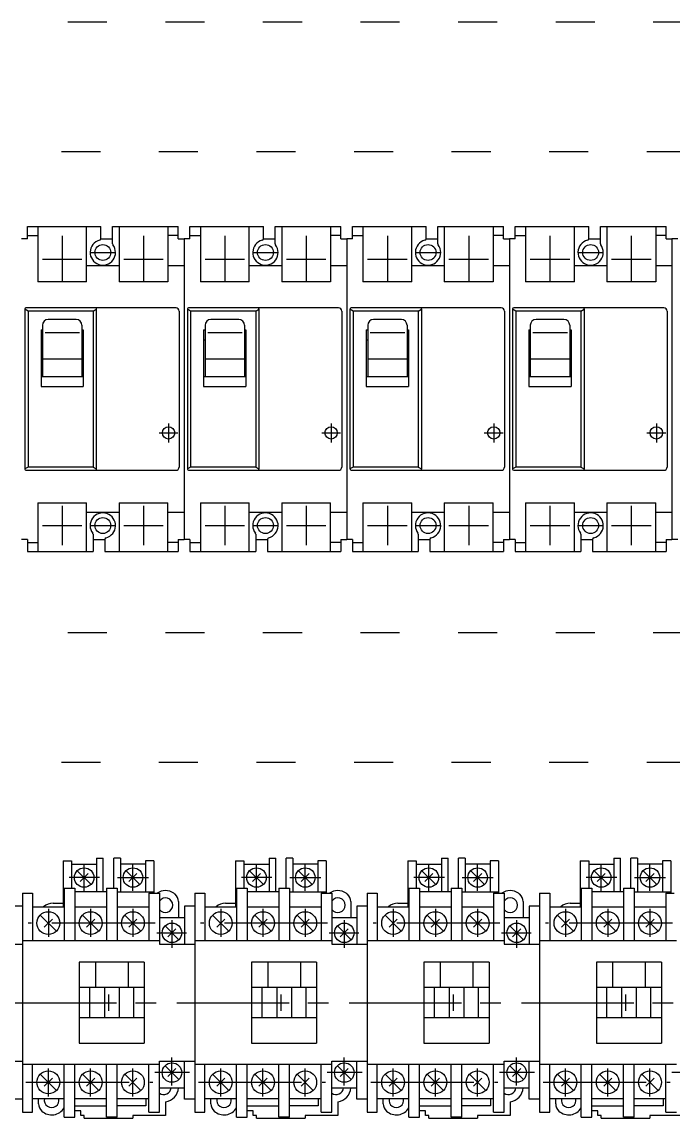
# Model space of a CAD drawing. Header units: millimetres. Extents: x 14879 to 38758, y -20740 to 1136.
# Drawn here: x 35118 to 35318.2, y -6848.1 to -6510.8 of the extents above; entities that cross this region are included whole.
import ezdxf

# ---------------------------------------------------------------- set-up
doc = ezdxf.new("R2010")
doc.units = ezdxf.units.MM
doc.linetypes.add('ACAD_ISO03W100', pattern=[30, 12, -18])
doc.linetypes.add('CENTER', pattern=[50.8, 31.75, -6.35, 6.35, -6.35])
for name, color, linetype in [('0A', 7, 'Continuous'), ('0B', 6, 'Continuous'), ('0C', 3, 'Continuous'), ('0D', 2, 'Continuous'), ('10', 6, 'CENTER'), ('F01_OUT', 6, 'Continuous'), ('F03_CNT', 1, 'CENTER')]:
    doc.layers.add(name, color=color, linetype=linetype)

msp = doc.modelspace()

# ---------------------------------------------------------------- linework, layer by layer
at = {"color": 1, "linetype": 'ACAD_ISO03W100'}
for points in [[(35012.11, -6550.84), (35012.11, -6510.84), (35622.12, -6510.84), (35622.12, -6550.84)], [(35012.11, -6738.65), (35012.11, -6698.65), (35622.12, -6698.65), (35622.12, -6738.65)]]:
    msp.add_lwpolyline(points, close=True, dxfattribs=at)
at = {"layer": '0A', "color": 7, "linetype": 'Continuous'}
for p, q in [((35144.61, -6810.08), (35144.61, -6815.08)), ((35197.61, -6810.08), (35197.61, -6815.08)), ((35250.61, -6810.08), (35250.61, -6815.08)), ((35303.61, -6810.08), (35303.61, -6815.08)), ((35142.11, -6812.58), (35147.11, -6812.58)), ((35195.11, -6812.58), (35200.11, -6812.58)), ((35248.11, -6812.58), (35253.11, -6812.58)), ((35301.11, -6812.58), (35306.11, -6812.58))]:
    msp.add_line(p, q, dxfattribs=at)
at = {"layer": '0B', "color": 6, "linetype": 'Continuous'}
for p, q in [((35140.96, -6768.08), (35140.96, -6769.98)), ((35140.96, -6768.08), (35143.01, -6768.08)), ((35143.01, -6778.48), (35143.01, -6768.08)), ((35146.21, -6777.38), (35146.21, -6768.08)), ((35148.26, -6768.08), (35146.21, -6768.08)), ((35148.26, -6768.08), (35148.26, -6769.98)), ((35193.96, -6768.08), (35193.96, -6769.98)), ((35193.96, -6768.08), (35196.01, -6768.08)), ((35196.01, -6778.48), (35196.01, -6768.08)), ((35199.21, -6777.38), (35199.21, -6768.08)), ((35201.26, -6768.08), (35199.21, -6768.08)), ((35201.26, -6768.08), (35201.26, -6769.98)), ((35246.96, -6768.08), (35246.96, -6769.98)), ((35246.96, -6768.08), (35249.01, -6768.08)), ((35249.01, -6778.48), (35249.01, -6768.08)), ((35252.21, -6777.38), (35252.21, -6768.08)), ((35254.26, -6768.08), (35252.21, -6768.08)), ((35254.26, -6768.08), (35254.26, -6769.98)), ((35299.96, -6768.08), (35299.96, -6769.98)), ((35299.96, -6768.08), (35302.01, -6768.08)), ((35302.01, -6778.48), (35302.01, -6768.08)), ((35305.21, -6777.38), (35305.21, -6768.08)), ((35307.26, -6768.08), (35305.21, -6768.08)), ((35307.26, -6768.08), (35307.26, -6769.98)), ((35130.66, -6768.98), (35130.66, -6781.98)), ((35130.66, -6768.98), (35133.26, -6768.98)), ((35133.26, -6768.98), (35133.26, -6769.98)), ((35133.26, -6769.98), (35140.96, -6769.98)), ((35155.96, -6769.98), (35148.26, -6769.98)), ((35158.56, -6768.98), (35155.96, -6768.98)), ((35155.96, -6768.98), (35155.96, -6769.98)), ((35158.56, -6768.98), (35158.56, -6778.88)), ((35183.66, -6768.98), (35183.66, -6781.98)), ((35183.66, -6768.98), (35186.26, -6768.98)), ((35186.26, -6768.98), (35186.26, -6769.98)), ((35186.26, -6769.98), (35193.96, -6769.98)), ((35208.96, -6769.98), (35201.26, -6769.98)), ((35211.56, -6768.98), (35208.96, -6768.98)), ((35208.96, -6768.98), (35208.96, -6769.98)), ((35211.56, -6768.98), (35211.56, -6778.88)), ((35236.66, -6768.98), (35236.66, -6781.98)), ((35236.66, -6768.98), (35239.26, -6768.98)), ((35239.26, -6768.98), (35239.26, -6769.98)), ((35239.26, -6769.98), (35246.96, -6769.98)), ((35261.96, -6769.98), (35254.26, -6769.98)), ((35264.56, -6768.98), (35261.96, -6768.98)), ((35261.96, -6768.98), (35261.96, -6769.98)), ((35264.56, -6768.98), (35264.56, -6778.88)), ((35289.66, -6768.98), (35289.66, -6781.98)), ((35289.66, -6768.98), (35292.26, -6768.98)), ((35292.26, -6768.98), (35292.26, -6769.98)), ((35292.26, -6769.98), (35299.96, -6769.98)), ((35314.96, -6769.98), (35307.26, -6769.98)), ((35317.56, -6768.98), (35314.96, -6768.98)), ((35314.96, -6768.98), (35314.96, -6769.98)), ((35317.56, -6768.98), (35317.56, -6778.88)), ((35143.96, -6778.48), (35143.01, -6778.48)), ((35143.96, -6777.38), (35146.21, -6777.38)), ((35143.96, -6777.38), (35143.96, -6778.48)), ((35196.96, -6778.48), (35196.01, -6778.48)), ((35196.96, -6777.38), (35199.21, -6777.38)), ((35196.96, -6777.38), (35196.96, -6778.48)), ((35249.96, -6778.48), (35249.01, -6778.48)), ((35249.96, -6777.38), (35252.21, -6777.38)), ((35249.96, -6777.38), (35249.96, -6778.48)), ((35302.96, -6778.48), (35302.01, -6778.48)), ((35302.96, -6777.38), (35305.21, -6777.38)), ((35302.96, -6777.38), (35302.96, -6778.48)), ((35118.11, -6778.88), (35121.26, -6778.88)), ((35118.11, -6778.88), (35118.11, -6846.28)), ((35121.26, -6778.88), (35121.26, -6783.08)), ((35158.56, -6778.88), (35159.55, -6778.88)), ((35166.11, -6781.46), (35166.11, -6786.38)), ((35171.11, -6778.88), (35174.26, -6778.88)), ((35171.11, -6778.88), (35171.11, -6846.28)), ((35174.26, -6778.88), (35174.26, -6783.08)), ((35211.56, -6778.88), (35212.55, -6778.88)), ((35219.11, -6781.46), (35219.11, -6786.38)), ((35224.11, -6778.88), (35227.26, -6778.88)), ((35224.11, -6778.88), (35224.11, -6846.28)), ((35227.26, -6778.88), (35227.26, -6783.08)), ((35264.56, -6778.88), (35265.55, -6778.88)), ((35272.11, -6781.46), (35272.11, -6786.38)), ((35277.11, -6778.88), (35280.26, -6778.88)), ((35277.11, -6778.88), (35277.11, -6846.28)), ((35280.26, -6778.88), (35280.26, -6783.08)), ((35317.56, -6778.88), (35318.55, -6778.88)), ((35118.11, -6782.88), (35114.96, -6782.88)), ((35118.11, -6782.88), (35118.11, -6842.28)), ((35121.26, -6783.08), (35124.66, -6783.08)), ((35127.61, -6781.98), (35130.66, -6781.98)), ((35171.11, -6782.88), (35167.96, -6782.88)), ((35167.96, -6782.88), (35167.96, -6786.38)), ((35171.11, -6782.88), (35171.11, -6842.28)), ((35174.26, -6783.08), (35177.66, -6783.08)), ((35180.61, -6781.98), (35183.66, -6781.98)), ((35224.11, -6782.88), (35220.96, -6782.88)), ((35220.96, -6782.88), (35220.96, -6786.38)), ((35224.11, -6782.88), (35224.11, -6842.28)), ((35227.26, -6783.08), (35230.66, -6783.08)), ((35233.61, -6781.98), (35236.66, -6781.98)), ((35277.11, -6782.88), (35273.96, -6782.88)), ((35273.96, -6782.88), (35273.96, -6786.38)), ((35277.11, -6782.88), (35277.11, -6842.28)), ((35280.26, -6783.08), (35283.66, -6783.08)), ((35286.61, -6781.98), (35289.66, -6781.98)), ((35166.11, -6786.38), (35167.96, -6786.38)), ((35219.11, -6786.38), (35220.96, -6786.38)), ((35272.11, -6786.38), (35273.96, -6786.38)), ((35166.1, -6838.78), (35167.96, -6838.78)), ((35167.96, -6842.28), (35167.96, -6838.78)), ((35219.1, -6838.78), (35220.96, -6838.78)), ((35220.96, -6842.28), (35220.96, -6838.78)), ((35272.1, -6838.78), (35273.96, -6838.78)), ((35273.96, -6842.28), (35273.96, -6838.78)), ((35118.11, -6842.28), (35114.96, -6842.28)), ((35121.26, -6842.08), (35123.11, -6842.08)), ((35121.26, -6846.28), (35121.26, -6842.08)), ((35123.11, -6843.69), (35123.11, -6842.08)), ((35171.11, -6842.28), (35167.96, -6842.28)), ((35174.26, -6842.08), (35176.11, -6842.08)), ((35174.26, -6846.28), (35174.26, -6842.08)), ((35176.11, -6843.69), (35176.11, -6842.08)), ((35224.11, -6842.28), (35220.96, -6842.28)), ((35227.26, -6842.08), (35229.11, -6842.08)), ((35227.26, -6846.28), (35227.26, -6842.08)), ((35229.11, -6843.69), (35229.11, -6842.08)), ((35277.11, -6842.28), (35273.96, -6842.28)), ((35280.26, -6842.08), (35282.11, -6842.08)), ((35280.26, -6846.28), (35280.26, -6842.08)), ((35282.11, -6843.69), (35282.11, -6842.08)), ((35130.96, -6847.78), (35130.96, -6844.91)), ((35134.26, -6847.78), (35134.26, -6845.88)), ((35136.11, -6845.88), (35134.26, -6845.88)), ((35136.11, -6847.28), (35136.11, -6845.88)), ((35162.11, -6843.05), (35162.11, -6847.28)), ((35183.96, -6847.78), (35183.96, -6844.91)), ((35187.26, -6847.78), (35187.26, -6845.88)), ((35189.11, -6845.88), (35187.26, -6845.88)), ((35189.11, -6847.28), (35189.11, -6845.88)), ((35215.11, -6843.05), (35215.11, -6847.28)), ((35236.96, -6847.78), (35236.96, -6844.91)), ((35240.26, -6847.78), (35240.26, -6845.88)), ((35242.11, -6845.88), (35240.26, -6845.88)), ((35242.11, -6847.28), (35242.11, -6845.88)), ((35268.11, -6843.05), (35268.11, -6847.28)), ((35289.96, -6847.78), (35289.96, -6844.91)), ((35293.26, -6847.78), (35293.26, -6845.88)), ((35295.11, -6845.88), (35293.26, -6845.88)), ((35295.11, -6847.28), (35295.11, -6845.88)), ((35118.11, -6846.28), (35121.26, -6846.28)), ((35130.96, -6847.78), (35134.26, -6847.78)), ((35137.11, -6847.28), (35136.11, -6847.28)), ((35137.11, -6848.08), (35137.11, -6847.28)), ((35137.11, -6848.08), (35152.11, -6848.08)), ((35152.11, -6847.28), (35152.11, -6848.08)), ((35162.11, -6847.28), (35152.11, -6847.28)), ((35171.11, -6846.28), (35174.26, -6846.28)), ((35183.96, -6847.78), (35187.26, -6847.78)), ((35190.11, -6847.28), (35189.11, -6847.28)), ((35190.11, -6848.08), (35190.11, -6847.28)), ((35190.11, -6848.08), (35205.11, -6848.08)), ((35205.11, -6847.28), (35205.11, -6848.08)), ((35215.11, -6847.28), (35205.11, -6847.28)), ((35224.11, -6846.28), (35227.26, -6846.28)), ((35236.96, -6847.78), (35240.26, -6847.78)), ((35243.11, -6847.28), (35242.11, -6847.28)), ((35243.11, -6848.08), (35243.11, -6847.28)), ((35243.11, -6848.08), (35258.11, -6848.08)), ((35258.11, -6847.28), (35258.11, -6848.08)), ((35268.11, -6847.28), (35258.11, -6847.28)), ((35277.11, -6846.28), (35280.26, -6846.28)), ((35289.96, -6847.78), (35293.26, -6847.78)), ((35296.11, -6847.28), (35295.11, -6847.28)), ((35296.11, -6848.08), (35296.11, -6847.28)), ((35296.11, -6848.08), (35311.11, -6848.08)), ((35311.11, -6847.28), (35311.11, -6848.08)), ((35321.11, -6847.28), (35311.11, -6847.28))]:
    msp.add_line(p, q, dxfattribs=at)
for centre, radius, start, end in [((35162.11, -6782.58), 4.5, 55.3083, 124.692), ((35215.11, -6782.58), 4.5, 55.3083, 124.692), ((35268.11, -6782.58), 4.5, 55.3083, 124.692), ((35162.11, -6782.58), 4.5, 48.1896, 55.3083), ((35163.11, -6781.46), 3, 0, 48.1897), ((35215.11, -6782.58), 4.5, 48.1896, 55.3083), ((35216.11, -6781.46), 3, 0, 48.1897), ((35268.11, -6782.58), 4.5, 48.1896, 55.3083), ((35269.11, -6781.46), 3, 0, 48.1897), ((35127.61, -6786.48), 4.5, 90.0002, 130.927), ((35180.61, -6786.48), 4.5, 90.0002, 130.927), ((35233.61, -6786.48), 4.5, 90.0002, 130.927), ((35286.61, -6786.48), 4.5, 90.0002, 130.927), ((35161.61, -6838.58), 4.5, 276.379, 357.453), ((35214.61, -6838.58), 4.5, 276.379, 357.453), ((35267.61, -6838.58), 4.5, 276.379, 357.453), ((35126.11, -6843.69), 3, 180, 228.19), ((35127.11, -6842.58), 4.5, 228.19, 328.822), ((35179.11, -6843.69), 3, 180, 228.19), ((35180.11, -6842.58), 4.5, 228.19, 328.822), ((35232.11, -6843.69), 3, 180, 228.19), ((35233.11, -6842.58), 4.5, 228.19, 328.822), ((35285.11, -6843.69), 3, 180, 228.19), ((35286.11, -6842.58), 4.5, 228.19, 328.822)]:
    msp.add_arc(centre, radius, start, end, dxfattribs=at)
at = {"layer": '0C', "color": 3, "linetype": 'Continuous'}
for p, q in [((35133.26, -6769.98), (35133.26, -6777.38)), ((35140.96, -6769.98), (35140.96, -6778.48)), ((35148.26, -6769.98), (35148.26, -6778.48)), ((35155.96, -6769.98), (35155.96, -6778.48)), ((35186.26, -6769.98), (35186.26, -6777.38)), ((35193.96, -6769.98), (35193.96, -6778.48)), ((35201.26, -6769.98), (35201.26, -6778.48)), ((35208.96, -6769.98), (35208.96, -6778.48)), ((35239.26, -6769.98), (35239.26, -6777.38)), ((35246.96, -6769.98), (35246.96, -6778.48)), ((35254.26, -6769.98), (35254.26, -6778.48)), ((35261.96, -6769.98), (35261.96, -6778.48)), ((35292.26, -6769.98), (35292.26, -6777.38)), ((35299.96, -6769.98), (35299.96, -6778.48)), ((35307.26, -6769.98), (35307.26, -6778.48)), ((35314.96, -6769.98), (35314.96, -6778.48)), ((35130.96, -6777.38), (35134.26, -6777.38)), ((35130.96, -6777.38), (35130.96, -6793.58)), ((35134.26, -6777.38), (35134.26, -6793.58)), ((35143.01, -6778.48), (35134.26, -6778.48)), ((35143.96, -6778.48), (35143.96, -6793.58)), ((35146.21, -6777.38), (35147.26, -6777.38)), ((35147.26, -6777.38), (35147.26, -6793.58)), ((35147.26, -6778.48), (35158.56, -6778.48)), ((35183.96, -6777.38), (35187.26, -6777.38)), ((35183.96, -6777.38), (35183.96, -6793.58)), ((35187.26, -6777.38), (35187.26, -6793.58)), ((35196.01, -6778.48), (35187.26, -6778.48)), ((35196.96, -6778.48), (35196.96, -6793.58)), ((35199.21, -6777.38), (35200.26, -6777.38)), ((35200.26, -6777.38), (35200.26, -6793.58)), ((35200.26, -6778.48), (35211.56, -6778.48)), ((35236.96, -6777.38), (35240.26, -6777.38)), ((35236.96, -6777.38), (35236.96, -6793.58)), ((35240.26, -6777.38), (35240.26, -6793.58)), ((35249.01, -6778.48), (35240.26, -6778.48)), ((35249.96, -6778.48), (35249.96, -6793.58)), ((35252.21, -6777.38), (35253.26, -6777.38)), ((35253.26, -6777.38), (35253.26, -6793.58)), ((35253.26, -6778.48), (35264.56, -6778.48)), ((35289.96, -6777.38), (35293.26, -6777.38)), ((35289.96, -6777.38), (35289.96, -6793.58)), ((35293.26, -6777.38), (35293.26, -6793.58)), ((35302.01, -6778.48), (35293.26, -6778.48)), ((35302.96, -6778.48), (35302.96, -6793.58)), ((35305.21, -6777.38), (35306.26, -6777.38)), ((35306.26, -6777.38), (35306.26, -6793.58)), ((35306.26, -6778.48), (35317.56, -6778.48)), ((35156.96, -6778.88), (35158.56, -6778.88)), ((35156.96, -6778.88), (35156.96, -6793.58)), ((35159.55, -6778.88), (35160.26, -6778.88)), ((35160.26, -6778.88), (35160.26, -6794.58)), ((35209.96, -6778.88), (35211.56, -6778.88)), ((35209.96, -6778.88), (35209.96, -6793.58)), ((35212.55, -6778.88), (35213.26, -6778.88)), ((35213.26, -6778.88), (35213.26, -6794.58)), ((35262.96, -6778.88), (35264.56, -6778.88)), ((35262.96, -6778.88), (35262.96, -6793.58)), ((35265.55, -6778.88), (35266.26, -6778.88)), ((35266.26, -6778.88), (35266.26, -6794.58)), ((35315.96, -6778.88), (35317.56, -6778.88)), ((35315.96, -6778.88), (35315.96, -6793.58)), ((35121.26, -6783.08), (35121.26, -6793.58)), ((35124.66, -6783.08), (35130.56, -6783.08)), ((35130.56, -6783.08), (35130.96, -6783.08)), ((35130.66, -6781.98), (35130.66, -6783.08)), ((35134.26, -6783.08), (35143.96, -6783.08)), ((35147.26, -6783.08), (35156.96, -6783.08)), ((35174.26, -6783.08), (35174.26, -6793.58)), ((35177.66, -6783.08), (35183.56, -6783.08)), ((35183.56, -6783.08), (35183.96, -6783.08)), ((35183.66, -6781.98), (35183.66, -6783.08)), ((35187.26, -6783.08), (35196.96, -6783.08)), ((35200.26, -6783.08), (35209.96, -6783.08)), ((35227.26, -6783.08), (35227.26, -6793.58)), ((35230.66, -6783.08), (35236.56, -6783.08)), ((35236.56, -6783.08), (35236.96, -6783.08)), ((35236.66, -6781.98), (35236.66, -6783.08)), ((35240.26, -6783.08), (35249.96, -6783.08)), ((35253.26, -6783.08), (35262.96, -6783.08)), ((35280.26, -6783.08), (35280.26, -6793.58)), ((35283.66, -6783.08), (35289.56, -6783.08)), ((35289.56, -6783.08), (35289.96, -6783.08)), ((35289.66, -6781.98), (35289.66, -6783.08)), ((35293.26, -6783.08), (35302.96, -6783.08)), ((35306.26, -6783.08), (35315.96, -6783.08)), ((35160.26, -6786.38), (35166.11, -6786.38)), ((35167.96, -6786.38), (35167.96, -6794.58)), ((35213.26, -6786.38), (35219.11, -6786.38)), ((35220.96, -6786.38), (35220.96, -6794.58)), ((35266.26, -6786.38), (35272.11, -6786.38)), ((35273.96, -6786.38), (35273.96, -6794.58)), ((35107.26, -6794.58), (35118.11, -6794.58)), ((35160.26, -6793.58), (35118.11, -6793.58)), ((35160.26, -6794.58), (35171.11, -6794.58)), ((35213.26, -6793.58), (35171.11, -6793.58)), ((35213.26, -6794.58), (35224.11, -6794.58)), ((35266.26, -6793.58), (35224.11, -6793.58)), ((35266.26, -6794.58), (35277.11, -6794.58)), ((35319.26, -6793.58), (35277.11, -6793.58)), ((35135.61, -6800.08), (35135.61, -6825.08)), ((35155.61, -6800.08), (35135.61, -6800.08)), ((35140.61, -6800.08), (35140.61, -6807.88)), ((35150.61, -6800.08), (35150.61, -6807.88)), ((35155.61, -6800.08), (35155.61, -6825.08)), ((35188.61, -6800.08), (35188.61, -6825.08)), ((35208.61, -6800.08), (35188.61, -6800.08)), ((35193.61, -6800.08), (35193.61, -6807.88)), ((35203.61, -6800.08), (35203.61, -6807.88)), ((35208.61, -6800.08), (35208.61, -6825.08)), ((35241.61, -6800.08), (35241.61, -6825.08)), ((35261.61, -6800.08), (35241.61, -6800.08)), ((35246.61, -6800.08), (35246.61, -6807.88)), ((35256.61, -6800.08), (35256.61, -6807.88)), ((35261.61, -6800.08), (35261.61, -6825.08)), ((35294.61, -6800.08), (35294.61, -6825.08)), ((35314.61, -6800.08), (35294.61, -6800.08)), ((35299.61, -6800.08), (35299.61, -6807.88)), ((35309.61, -6800.08), (35309.61, -6807.88)), ((35314.61, -6800.08), (35314.61, -6825.08)), ((35155.61, -6807.88), (35135.61, -6807.88)), ((35138.86, -6817.28), (35138.86, -6807.88)), ((35143.36, -6807.88), (35143.36, -6817.28)), ((35147.86, -6807.88), (35147.86, -6817.28)), ((35152.36, -6817.28), (35152.36, -6807.88)), ((35208.61, -6807.88), (35188.61, -6807.88)), ((35191.86, -6817.28), (35191.86, -6807.88)), ((35196.36, -6807.88), (35196.36, -6817.28)), ((35200.86, -6807.88), (35200.86, -6817.28)), ((35205.36, -6817.28), (35205.36, -6807.88)), ((35261.61, -6807.88), (35241.61, -6807.88)), ((35244.86, -6817.28), (35244.86, -6807.88)), ((35249.36, -6807.88), (35249.36, -6817.28)), ((35253.86, -6807.88), (35253.86, -6817.28)), ((35258.36, -6817.28), (35258.36, -6807.88)), ((35314.61, -6807.88), (35294.61, -6807.88)), ((35297.86, -6817.28), (35297.86, -6807.88)), ((35302.36, -6807.88), (35302.36, -6817.28)), ((35306.86, -6807.88), (35306.86, -6817.28)), ((35311.36, -6817.28), (35311.36, -6807.88)), ((35155.61, -6817.28), (35135.61, -6817.28)), ((35208.61, -6817.28), (35188.61, -6817.28)), ((35261.61, -6817.28), (35241.61, -6817.28)), ((35314.61, -6817.28), (35294.61, -6817.28)), ((35135.61, -6825.08), (35155.61, -6825.08)), ((35188.61, -6825.08), (35208.61, -6825.08)), ((35241.61, -6825.08), (35261.61, -6825.08)), ((35294.61, -6825.08), (35314.61, -6825.08)), ((35107.26, -6830.58), (35118.11, -6830.58)), ((35160.26, -6831.58), (35118.11, -6831.58)), ((35121.26, -6842.08), (35121.26, -6831.58)), ((35130.96, -6840.25), (35130.96, -6831.58)), ((35134.26, -6845.88), (35134.26, -6831.58)), ((35143.96, -6847.78), (35143.96, -6831.58)), ((35147.26, -6847.78), (35147.26, -6831.58)), ((35156.96, -6846.28), (35156.96, -6831.58)), ((35160.26, -6830.58), (35171.11, -6830.58)), ((35160.26, -6846.28), (35160.26, -6830.58)), ((35167.96, -6838.78), (35167.96, -6830.58)), ((35213.26, -6831.58), (35171.11, -6831.58)), ((35174.26, -6842.08), (35174.26, -6831.58)), ((35183.96, -6840.25), (35183.96, -6831.58)), ((35187.26, -6845.88), (35187.26, -6831.58)), ((35196.96, -6847.78), (35196.96, -6831.58)), ((35200.26, -6847.78), (35200.26, -6831.58)), ((35209.96, -6846.28), (35209.96, -6831.58)), ((35213.26, -6830.58), (35224.11, -6830.58)), ((35213.26, -6846.28), (35213.26, -6830.58)), ((35220.96, -6838.78), (35220.96, -6830.58)), ((35266.26, -6831.58), (35224.11, -6831.58)), ((35227.26, -6842.08), (35227.26, -6831.58)), ((35236.96, -6840.25), (35236.96, -6831.58)), ((35240.26, -6845.88), (35240.26, -6831.58)), ((35249.96, -6847.78), (35249.96, -6831.58)), ((35253.26, -6847.78), (35253.26, -6831.58)), ((35262.96, -6846.28), (35262.96, -6831.58)), ((35266.26, -6830.58), (35277.11, -6830.58)), ((35266.26, -6846.28), (35266.26, -6830.58)), ((35273.96, -6838.78), (35273.96, -6830.58)), ((35319.26, -6831.58), (35277.11, -6831.58)), ((35280.26, -6842.08), (35280.26, -6831.58)), ((35289.96, -6840.25), (35289.96, -6831.58)), ((35293.26, -6845.88), (35293.26, -6831.58)), ((35302.96, -6847.78), (35302.96, -6831.58)), ((35306.26, -6847.78), (35306.26, -6831.58)), ((35315.96, -6846.28), (35315.96, -6831.58)), ((35160.26, -6838.78), (35166.1, -6838.78)), ((35213.26, -6838.78), (35219.1, -6838.78)), ((35266.26, -6838.78), (35272.1, -6838.78)), ((35123.11, -6842.08), (35130.96, -6842.08)), ((35130.96, -6844.91), (35130.96, -6840.25)), ((35134.26, -6842.08), (35143.96, -6842.08)), ((35147.26, -6842.08), (35156.96, -6842.08)), ((35156.11, -6842.08), (35156.11, -6844.28)), ((35176.11, -6842.08), (35183.96, -6842.08)), ((35183.96, -6844.91), (35183.96, -6840.25)), ((35187.26, -6842.08), (35196.96, -6842.08)), ((35200.26, -6842.08), (35209.96, -6842.08)), ((35209.11, -6842.08), (35209.11, -6844.28)), ((35229.11, -6842.08), (35236.96, -6842.08)), ((35236.96, -6844.91), (35236.96, -6840.25)), ((35240.26, -6842.08), (35249.96, -6842.08)), ((35253.26, -6842.08), (35262.96, -6842.08)), ((35262.11, -6842.08), (35262.11, -6844.28)), ((35282.11, -6842.08), (35289.96, -6842.08)), ((35289.96, -6844.91), (35289.96, -6840.25)), ((35293.26, -6842.08), (35302.96, -6842.08)), ((35306.26, -6842.08), (35315.96, -6842.08)), ((35315.11, -6842.08), (35315.11, -6844.28)), ((35134.26, -6844.28), (35143.96, -6844.28)), ((35156.11, -6844.28), (35147.26, -6844.28)), ((35187.26, -6844.28), (35196.96, -6844.28)), ((35209.11, -6844.28), (35200.26, -6844.28)), ((35240.26, -6844.28), (35249.96, -6844.28)), ((35262.11, -6844.28), (35253.26, -6844.28)), ((35293.26, -6844.28), (35302.96, -6844.28)), ((35315.11, -6844.28), (35306.26, -6844.28)), ((35147.26, -6847.78), (35143.96, -6847.78)), ((35156.96, -6846.28), (35160.26, -6846.28)), ((35200.26, -6847.78), (35196.96, -6847.78)), ((35209.96, -6846.28), (35213.26, -6846.28)), ((35253.26, -6847.78), (35249.96, -6847.78)), ((35262.96, -6846.28), (35266.26, -6846.28)), ((35306.26, -6847.78), (35302.96, -6847.78)), ((35315.96, -6846.28), (35319.26, -6846.28))]:
    msp.add_line(p, q, dxfattribs=at)
for centre, start, end in [((35162.11, -6782.58), 214.692, 145.308), ((35215.11, -6782.58), 214.692, 145.308), ((35268.11, -6782.58), 214.692, 145.308), ((35161.61, -6838.58), 233.13, 354.9), ((35214.61, -6838.58), 233.13, 354.9), ((35267.61, -6838.58), 233.13, 354.9), ((35127.11, -6842.58), 167.161, 12.84), ((35180.11, -6842.58), 167.161, 12.84), ((35233.11, -6842.58), 167.161, 12.84), ((35286.11, -6842.58), 167.161, 12.84)]:
    msp.add_arc(centre, 2.25, start, end, dxfattribs=at)
at = {"layer": '0D', "color": 2, "linetype": 'Continuous'}
for p, q in [((35139.23, -6776.2), (35134.99, -6771.96)), ((35135.87, -6775.31), (35138.35, -6772.84)), ((35154.23, -6776.2), (35149.99, -6771.96)), ((35150.87, -6775.31), (35153.35, -6772.84)), ((35192.23, -6776.2), (35187.99, -6771.96)), ((35188.87, -6775.31), (35191.35, -6772.84)), ((35207.23, -6776.2), (35202.99, -6771.96)), ((35203.87, -6775.31), (35206.35, -6772.84)), ((35245.23, -6776.2), (35240.99, -6771.96)), ((35241.87, -6775.31), (35244.35, -6772.84)), ((35260.23, -6776.2), (35255.99, -6771.96)), ((35256.87, -6775.31), (35259.35, -6772.84)), ((35298.23, -6776.2), (35293.99, -6771.96)), ((35294.87, -6775.31), (35297.35, -6772.84)), ((35313.23, -6776.2), (35308.99, -6771.96)), ((35309.87, -6775.31), (35312.35, -6772.84)), ((35123.63, -6785.6), (35128.58, -6790.55)), ((35127.34, -6786.84), (35124.87, -6789.31)), ((35136.63, -6785.6), (35141.58, -6790.55)), ((35140.35, -6786.84), (35137.87, -6789.31)), ((35149.63, -6785.6), (35154.58, -6790.55)), ((35153.35, -6786.84), (35150.87, -6789.31)), ((35176.63, -6785.6), (35181.58, -6790.55)), ((35180.34, -6786.84), (35177.87, -6789.31)), ((35189.63, -6785.6), (35194.58, -6790.55)), ((35193.35, -6786.84), (35190.87, -6789.31)), ((35202.63, -6785.6), (35207.58, -6790.55)), ((35206.35, -6786.84), (35203.87, -6789.31)), ((35229.63, -6785.6), (35234.58, -6790.55)), ((35233.34, -6786.84), (35230.87, -6789.31)), ((35242.63, -6785.6), (35247.58, -6790.55)), ((35246.35, -6786.84), (35243.87, -6789.31)), ((35255.63, -6785.6), (35260.58, -6790.55)), ((35259.35, -6786.84), (35256.87, -6789.31)), ((35282.63, -6785.6), (35287.58, -6790.55)), ((35286.34, -6786.84), (35283.87, -6789.31)), ((35295.63, -6785.6), (35300.58, -6790.55)), ((35299.35, -6786.84), (35296.87, -6789.31)), ((35308.63, -6785.6), (35313.58, -6790.55)), ((35312.35, -6786.84), (35309.87, -6789.31)), ((35166.23, -6793.2), (35161.99, -6788.96)), ((35162.87, -6792.31), (35165.35, -6789.84)), ((35219.23, -6793.2), (35214.99, -6788.96)), ((35215.87, -6792.31), (35218.35, -6789.84)), ((35272.23, -6793.2), (35267.99, -6788.96)), ((35268.87, -6792.31), (35271.35, -6789.84)), ((35166.23, -6836.2), (35161.99, -6831.96)), ((35219.23, -6836.2), (35214.99, -6831.96)), ((35272.23, -6836.2), (35267.99, -6831.96)), ((35123.63, -6834.6), (35128.58, -6839.55)), ((35127.34, -6835.84), (35124.87, -6838.31)), ((35136.63, -6834.6), (35141.58, -6839.55)), ((35140.35, -6835.84), (35137.87, -6838.31)), ((35149.63, -6834.6), (35154.58, -6839.55)), ((35153.35, -6835.84), (35150.87, -6838.31)), ((35162.87, -6835.31), (35165.35, -6832.84)), ((35176.63, -6834.6), (35181.58, -6839.55)), ((35180.34, -6835.84), (35177.87, -6838.31)), ((35189.63, -6834.6), (35194.58, -6839.55)), ((35193.35, -6835.84), (35190.87, -6838.31)), ((35202.63, -6834.6), (35207.58, -6839.55)), ((35206.35, -6835.84), (35203.87, -6838.31)), ((35215.87, -6835.31), (35218.35, -6832.84)), ((35229.63, -6834.6), (35234.58, -6839.55)), ((35233.34, -6835.84), (35230.87, -6838.31)), ((35242.63, -6834.6), (35247.58, -6839.55)), ((35246.35, -6835.84), (35243.87, -6838.31)), ((35255.63, -6834.6), (35260.58, -6839.55)), ((35259.35, -6835.84), (35256.87, -6838.31)), ((35268.87, -6835.31), (35271.35, -6832.84)), ((35282.63, -6834.6), (35287.58, -6839.55)), ((35286.34, -6835.84), (35283.87, -6838.31)), ((35295.63, -6834.6), (35300.58, -6839.55)), ((35299.35, -6835.84), (35296.87, -6838.31)), ((35308.63, -6834.6), (35313.58, -6839.55)), ((35312.35, -6835.84), (35309.87, -6838.31))]:
    msp.add_line(p, q, dxfattribs=at)
for centre, radius in [((35137.11, -6774.08), 3), ((35152.11, -6774.08), 3), ((35190.11, -6774.08), 3), ((35205.11, -6774.08), 3), ((35243.11, -6774.08), 3), ((35258.11, -6774.08), 3), ((35296.11, -6774.08), 3), ((35311.11, -6774.08), 3), ((35126.11, -6788.08), 3.5), ((35139.11, -6788.08), 3.5), ((35152.11, -6788.08), 3.5), ((35179.11, -6788.08), 3.5), ((35192.11, -6788.08), 3.5), ((35205.11, -6788.08), 3.5), ((35232.11, -6788.08), 3.5), ((35245.11, -6788.08), 3.5), ((35258.11, -6788.08), 3.5), ((35285.11, -6788.08), 3.5), ((35298.11, -6788.08), 3.5), ((35311.11, -6788.08), 3.5), ((35164.11, -6791.08), 3), ((35217.11, -6791.08), 3), ((35270.11, -6791.08), 3), ((35164.11, -6834.08), 3), ((35217.11, -6834.08), 3), ((35270.11, -6834.08), 3), ((35126.11, -6837.08), 3.5), ((35139.11, -6837.08), 3.5), ((35152.11, -6837.08), 3.5), ((35179.11, -6837.08), 3.5), ((35192.11, -6837.08), 3.5), ((35205.11, -6837.08), 3.5), ((35232.11, -6837.08), 3.5), ((35245.11, -6837.08), 3.5), ((35258.11, -6837.08), 3.5), ((35285.11, -6837.08), 3.5), ((35298.11, -6837.08), 3.5), ((35311.11, -6837.08), 3.5)]:
    msp.add_circle(centre, radius, dxfattribs=at)
at = {"layer": '10', "color": 6, "linetype": 'CENTER'}
for p, q in [((35137.11, -6778.18), (35137.11, -6770.17)), ((35152.11, -6778.18), (35152.11, -6770.17)), ((35190.11, -6778.18), (35190.11, -6770.17)), ((35205.11, -6778.18), (35205.11, -6770.17)), ((35243.11, -6778.18), (35243.11, -6770.17)), ((35258.11, -6778.18), (35258.11, -6770.17)), ((35296.11, -6778.18), (35296.11, -6770.17)), ((35311.11, -6778.18), (35311.11, -6770.17)), ((35141.87, -6774.08), (35132.46, -6774.08)), ((35147.39, -6774.08), (35156.87, -6774.08)), ((35194.87, -6774.08), (35185.46, -6774.08)), ((35200.39, -6774.08), (35209.87, -6774.08)), ((35247.87, -6774.08), (35238.46, -6774.08)), ((35253.39, -6774.08), (35262.87, -6774.08)), ((35300.87, -6774.08), (35291.46, -6774.08)), ((35306.39, -6774.08), (35315.87, -6774.08)), ((35126.11, -6783.71), (35126.11, -6792.36)), ((35139.11, -6783.71), (35139.11, -6792.36)), ((35152.11, -6783.71), (35152.11, -6792.36)), ((35179.11, -6783.71), (35179.11, -6792.36)), ((35192.11, -6783.71), (35192.11, -6792.36)), ((35205.11, -6783.71), (35205.11, -6792.36)), ((35232.11, -6783.71), (35232.11, -6792.36)), ((35245.11, -6783.71), (35245.11, -6792.36)), ((35258.11, -6783.71), (35258.11, -6792.36)), ((35285.11, -6783.71), (35285.11, -6792.36)), ((35298.11, -6783.71), (35298.11, -6792.36)), ((35311.11, -6783.71), (35311.11, -6792.36)), ((35158.98, -6788.08), (35119.94, -6788.08)), ((35164.11, -6787.15), (35164.11, -6795.71)), ((35211.98, -6788.08), (35172.94, -6788.08)), ((35217.11, -6787.15), (35217.11, -6795.71)), ((35264.98, -6788.08), (35225.94, -6788.08)), ((35270.11, -6787.15), (35270.11, -6795.71)), ((35317.98, -6788.08), (35278.94, -6788.08)), ((35159.42, -6791.08), (35168.57, -6791.08)), ((35212.42, -6791.08), (35221.57, -6791.08)), ((35265.42, -6791.08), (35274.57, -6791.08)), ((35061.81, -6812.58), (35121.22, -6812.58)), ((35114.81, -6812.58), (35174.22, -6812.58)), ((35167.81, -6812.58), (35227.22, -6812.58)), ((35220.81, -6812.58), (35280.22, -6812.58)), ((35273.81, -6812.58), (35333.22, -6812.58)), ((35164.11, -6838.1), (35164.11, -6829.44)), ((35217.11, -6838.1), (35217.11, -6829.44)), ((35270.11, -6838.1), (35270.11, -6829.44)), ((35126.11, -6841.45), (35126.11, -6832.8)), ((35139.11, -6841.45), (35139.11, -6832.8)), ((35152.11, -6841.45), (35152.11, -6832.8)), ((35169.56, -6834.08), (35158.81, -6834.08)), ((35179.11, -6841.45), (35179.11, -6832.8)), ((35192.11, -6841.45), (35192.11, -6832.8)), ((35205.11, -6841.45), (35205.11, -6832.8)), ((35222.56, -6834.08), (35211.81, -6834.08)), ((35232.11, -6841.45), (35232.11, -6832.8)), ((35245.11, -6841.45), (35245.11, -6832.8)), ((35258.11, -6841.45), (35258.11, -6832.8)), ((35275.56, -6834.08), (35264.81, -6834.08)), ((35285.11, -6841.45), (35285.11, -6832.8)), ((35298.11, -6841.45), (35298.11, -6832.8)), ((35311.11, -6841.45), (35311.11, -6832.8)), ((35328.56, -6834.08), (35317.81, -6834.08)), ((35119.23, -6837.08), (35158.28, -6837.08)), ((35172.23, -6837.08), (35211.28, -6837.08)), ((35225.23, -6837.08), (35264.28, -6837.08)), ((35278.23, -6837.08), (35317.28, -6837.08))]:
    msp.add_line(p, q, dxfattribs=at)
at = {"layer": 'F01_OUT'}
for p, q in [((35119.66, -6577.53), (35119.66, -6573.78)), ((35119.66, -6573.78), (35142.26, -6573.78)), ((35122.86, -6573.78), (35122.86, -6590.78)), ((35137.86, -6590.78), (35137.86, -6573.78)), ((35142.26, -6577.52), (35142.26, -6573.78)), ((35145.86, -6579.12), (35145.86, -6573.78)), ((35145.86, -6573.78), (35166.06, -6573.78)), ((35147.86, -6573.78), (35147.86, -6590.78)), ((35162.86, -6573.78), (35162.86, -6590.78)), ((35166.06, -6577.53), (35166.06, -6573.78)), ((35169.66, -6577.53), (35169.66, -6573.78)), ((35169.66, -6573.78), (35192.26, -6573.78)), ((35172.86, -6573.78), (35172.86, -6590.78)), ((35187.86, -6590.78), (35187.86, -6573.78)), ((35192.26, -6577.52), (35192.26, -6573.78)), ((35195.86, -6579.12), (35195.86, -6573.78)), ((35195.86, -6573.78), (35216.06, -6573.78)), ((35197.86, -6573.78), (35197.86, -6590.78)), ((35212.86, -6573.78), (35212.86, -6590.78)), ((35216.06, -6577.53), (35216.06, -6573.78)), ((35219.66, -6577.53), (35219.66, -6573.78)), ((35219.66, -6573.78), (35242.26, -6573.78)), ((35222.86, -6573.78), (35222.86, -6590.78)), ((35237.86, -6590.78), (35237.86, -6573.78)), ((35242.26, -6577.52), (35242.26, -6573.78)), ((35245.86, -6579.12), (35245.86, -6573.78)), ((35245.86, -6573.78), (35266.06, -6573.78)), ((35247.86, -6573.78), (35247.86, -6590.78)), ((35262.86, -6573.78), (35262.86, -6590.78)), ((35266.06, -6577.53), (35266.06, -6573.78)), ((35269.66, -6577.53), (35269.66, -6573.78)), ((35269.66, -6573.78), (35292.26, -6573.78)), ((35272.86, -6573.78), (35272.86, -6590.78)), ((35287.86, -6590.78), (35287.86, -6573.78)), ((35292.26, -6577.52), (35292.26, -6573.78)), ((35295.86, -6579.12), (35295.86, -6573.78)), ((35295.86, -6573.78), (35316.06, -6573.78)), ((35297.86, -6573.78), (35297.86, -6590.78)), ((35312.86, -6573.78), (35312.86, -6590.78)), ((35316.06, -6577.53), (35316.06, -6573.78)), ((35119.66, -6577.53), (35117.86, -6577.53)), ((35119.66, -6576.58), (35122.86, -6576.58)), ((35142.26, -6577.53), (35145.86, -6577.53)), ((35166.06, -6576.58), (35162.86, -6576.58)), ((35166.06, -6577.53), (35167.86, -6577.53)), ((35167.86, -6577.53), (35167.86, -6670.03)), ((35169.66, -6577.53), (35167.86, -6577.53)), ((35167.86, -6577.53), (35167.86, -6670.03)), ((35169.66, -6576.58), (35172.86, -6576.58)), ((35192.26, -6577.53), (35195.86, -6577.53)), ((35216.06, -6576.58), (35212.86, -6576.58)), ((35216.06, -6577.53), (35217.86, -6577.53)), ((35217.86, -6577.53), (35217.86, -6670.03)), ((35219.66, -6577.53), (35217.86, -6577.53)), ((35217.86, -6577.53), (35217.86, -6670.03)), ((35219.66, -6576.58), (35222.86, -6576.58)), ((35242.26, -6577.53), (35245.86, -6577.53)), ((35266.06, -6576.58), (35262.86, -6576.58)), ((35266.06, -6577.53), (35267.86, -6577.53)), ((35267.86, -6577.53), (35267.86, -6670.03)), ((35269.66, -6577.53), (35267.86, -6577.53)), ((35267.86, -6577.53), (35267.86, -6670.03)), ((35269.66, -6576.58), (35272.86, -6576.58)), ((35292.26, -6577.53), (35295.86, -6577.53)), ((35316.06, -6576.58), (35312.86, -6576.58)), ((35316.06, -6577.53), (35317.86, -6577.53)), ((35317.86, -6577.53), (35317.86, -6670.03)), ((35319.66, -6577.53), (35317.86, -6577.53)), ((35317.86, -6577.53), (35317.86, -6670.03)), ((35147.86, -6585.88), (35137.86, -6585.88)), ((35167.86, -6585.88), (35162.86, -6585.88)), ((35197.86, -6585.88), (35187.86, -6585.88)), ((35217.86, -6585.88), (35212.86, -6585.88)), ((35247.86, -6585.88), (35237.86, -6585.88)), ((35267.86, -6585.88), (35262.86, -6585.88)), ((35297.86, -6585.88), (35287.86, -6585.88)), ((35317.86, -6585.88), (35312.86, -6585.88)), ((35137.86, -6590.78), (35122.86, -6590.78)), ((35162.86, -6590.78), (35147.86, -6590.78)), ((35187.86, -6590.78), (35172.86, -6590.78)), ((35212.86, -6590.78), (35197.86, -6590.78)), ((35237.86, -6590.78), (35222.86, -6590.78)), ((35262.86, -6590.78), (35247.86, -6590.78)), ((35287.86, -6590.78), (35272.86, -6590.78)), ((35312.86, -6590.78), (35297.86, -6590.78)), ((35118.86, -6599.14), (35118.86, -6648.43)), ((35119.86, -6599.78), (35118.86, -6599.2)), ((35165.36, -6598.78), (35119.22, -6598.78)), ((35139.86, -6599.78), (35119.86, -6599.78)), ((35119.86, -6599.78), (35119.86, -6647.78)), ((35139.86, -6599.78), (35140.86, -6599.2)), ((35139.86, -6599.78), (35139.86, -6647.78)), ((35140.86, -6599.14), (35140.86, -6648.43)), ((35166.36, -6599.78), (35166.36, -6647.78)), ((35168.86, -6599.14), (35168.86, -6648.43)), ((35169.86, -6599.78), (35168.86, -6599.2)), ((35215.36, -6598.78), (35169.22, -6598.78)), ((35189.86, -6599.78), (35169.86, -6599.78)), ((35169.86, -6599.78), (35169.86, -6647.78)), ((35189.86, -6599.78), (35190.86, -6599.2)), ((35189.86, -6599.78), (35189.86, -6647.78)), ((35190.86, -6599.14), (35190.86, -6648.43)), ((35216.36, -6599.78), (35216.36, -6647.78)), ((35218.86, -6599.14), (35218.86, -6648.43)), ((35219.86, -6599.78), (35218.86, -6599.2)), ((35265.36, -6598.78), (35219.22, -6598.78)), ((35239.86, -6599.78), (35219.86, -6599.78)), ((35219.86, -6599.78), (35219.86, -6647.78)), ((35239.86, -6599.78), (35240.86, -6599.2)), ((35239.86, -6599.78), (35239.86, -6647.78)), ((35240.86, -6599.14), (35240.86, -6648.43)), ((35266.36, -6599.78), (35266.36, -6647.78)), ((35268.86, -6599.14), (35268.86, -6648.43)), ((35269.86, -6599.78), (35268.86, -6599.2)), ((35315.36, -6598.78), (35269.22, -6598.78)), ((35289.86, -6599.78), (35269.86, -6599.78)), ((35269.86, -6599.78), (35269.86, -6647.78)), ((35289.86, -6599.78), (35290.86, -6599.2)), ((35289.86, -6599.78), (35289.86, -6647.78)), ((35290.86, -6599.14), (35290.86, -6648.43)), ((35316.36, -6599.78), (35316.36, -6647.78)), ((35134.66, -6602.4), (35126.06, -6602.4)), ((35184.66, -6602.4), (35176.06, -6602.4)), ((35234.66, -6602.4), (35226.06, -6602.4)), ((35284.66, -6602.4), (35276.06, -6602.4)), ((35123.86, -6605.53), (35123.86, -6623.03)), ((35123.86, -6605.53), (35124.31, -6605.53)), ((35124.31, -6604.15), (35124.31, -6619.88)), ((35135.72, -6606.5), (35125.1, -6606.5)), ((35136.41, -6604.15), (35136.41, -6619.88)), ((35136.41, -6605.53), (35136.86, -6605.53)), ((35136.86, -6605.53), (35136.86, -6623.03)), ((35173.86, -6605.53), (35173.86, -6623.03)), ((35173.86, -6605.53), (35174.31, -6605.53)), ((35174.31, -6604.15), (35174.31, -6619.88)), ((35185.72, -6606.5), (35175.1, -6606.5)), ((35186.41, -6604.15), (35186.41, -6619.88)), ((35186.41, -6605.53), (35186.86, -6605.53)), ((35186.86, -6605.53), (35186.86, -6623.03)), ((35223.86, -6605.53), (35223.86, -6623.03)), ((35223.86, -6605.53), (35224.31, -6605.53)), ((35224.31, -6604.15), (35224.31, -6619.88)), ((35235.72, -6606.5), (35225.1, -6606.5)), ((35236.41, -6604.15), (35236.41, -6619.88)), ((35236.41, -6605.53), (35236.86, -6605.53)), ((35236.86, -6605.53), (35236.86, -6623.03)), ((35273.86, -6605.53), (35273.86, -6623.03)), ((35273.86, -6605.53), (35274.31, -6605.53)), ((35274.31, -6604.15), (35274.31, -6619.88)), ((35285.72, -6606.5), (35275.1, -6606.5)), ((35286.41, -6604.15), (35286.41, -6619.88)), ((35286.41, -6605.53), (35286.86, -6605.53)), ((35286.86, -6605.53), (35286.86, -6623.03)), ((35123.86, -6608.68), (35124.31, -6608.68)), ((35136.41, -6608.68), (35136.86, -6608.68)), ((35173.86, -6608.68), (35174.31, -6608.68)), ((35186.41, -6608.68), (35186.86, -6608.68)), ((35223.86, -6608.68), (35224.31, -6608.68)), ((35236.41, -6608.68), (35236.86, -6608.68)), ((35273.86, -6608.68), (35274.31, -6608.68)), ((35286.41, -6608.68), (35286.86, -6608.68)), ((35124.31, -6614.5), (35136.41, -6614.5)), ((35174.31, -6614.5), (35186.41, -6614.5)), ((35224.31, -6614.5), (35236.41, -6614.5)), ((35274.31, -6614.5), (35286.41, -6614.5)), ((35123.86, -6619.88), (35136.86, -6619.88)), ((35173.86, -6619.88), (35186.86, -6619.88)), ((35223.86, -6619.88), (35236.86, -6619.88)), ((35273.86, -6619.88), (35286.86, -6619.88)), ((35123.86, -6623.03), (35136.86, -6623.03)), ((35173.86, -6623.03), (35186.86, -6623.03)), ((35223.86, -6623.03), (35236.86, -6623.03)), ((35273.86, -6623.03), (35286.86, -6623.03)), ((35119.86, -6647.78), (35118.86, -6648.36)), ((35119.22, -6648.78), (35165.36, -6648.78)), ((35139.86, -6647.78), (35119.86, -6647.78)), ((35139.86, -6647.78), (35140.86, -6648.36)), ((35169.86, -6647.78), (35168.86, -6648.36)), ((35169.22, -6648.78), (35215.36, -6648.78)), ((35189.86, -6647.78), (35169.86, -6647.78)), ((35189.86, -6647.78), (35190.86, -6648.36)), ((35219.86, -6647.78), (35218.86, -6648.36)), ((35219.22, -6648.78), (35265.36, -6648.78)), ((35239.86, -6647.78), (35219.86, -6647.78)), ((35239.86, -6647.78), (35240.86, -6648.36)), ((35269.86, -6647.78), (35268.86, -6648.36)), ((35269.22, -6648.78), (35315.36, -6648.78)), ((35289.86, -6647.78), (35269.86, -6647.78)), ((35289.86, -6647.78), (35290.86, -6648.36)), ((35122.86, -6658.78), (35122.86, -6673.78)), ((35122.86, -6658.78), (35137.86, -6658.78)), ((35137.86, -6673.78), (35137.86, -6658.78)), ((35147.86, -6658.78), (35147.86, -6673.78)), ((35147.86, -6658.78), (35162.86, -6658.78)), ((35162.86, -6673.78), (35162.86, -6658.78)), ((35172.86, -6658.78), (35172.86, -6673.78)), ((35172.86, -6658.78), (35187.86, -6658.78)), ((35187.86, -6673.78), (35187.86, -6658.78)), ((35197.86, -6658.78), (35197.86, -6673.78)), ((35197.86, -6658.78), (35212.86, -6658.78)), ((35212.86, -6673.78), (35212.86, -6658.78)), ((35222.86, -6658.78), (35222.86, -6673.78)), ((35222.86, -6658.78), (35237.86, -6658.78)), ((35237.86, -6673.78), (35237.86, -6658.78)), ((35247.86, -6658.78), (35247.86, -6673.78)), ((35247.86, -6658.78), (35262.86, -6658.78)), ((35262.86, -6673.78), (35262.86, -6658.78)), ((35272.86, -6658.78), (35272.86, -6673.78)), ((35272.86, -6658.78), (35287.86, -6658.78)), ((35287.86, -6673.78), (35287.86, -6658.78)), ((35297.86, -6658.78), (35297.86, -6673.78)), ((35297.86, -6658.78), (35312.86, -6658.78)), ((35312.86, -6673.78), (35312.86, -6658.78)), ((35147.86, -6661.78), (35137.86, -6661.78)), ((35167.86, -6661.78), (35162.86, -6661.78)), ((35197.86, -6661.78), (35187.86, -6661.78)), ((35217.86, -6661.78), (35212.86, -6661.78)), ((35247.86, -6661.78), (35237.86, -6661.78)), ((35267.86, -6661.78), (35262.86, -6661.78)), ((35297.86, -6661.78), (35287.86, -6661.78)), ((35317.86, -6661.78), (35312.86, -6661.78)), ((35138.96, -6665.78), (35138.96, -6665.79)), ((35188.96, -6665.78), (35188.96, -6665.79)), ((35238.96, -6665.78), (35238.96, -6665.79)), ((35288.96, -6665.78), (35288.96, -6665.79)), ((35119.66, -6670.03), (35117.86, -6670.03)), ((35119.66, -6670.03), (35119.66, -6673.78)), ((35139.86, -6668.45), (35139.86, -6673.78)), ((35139.86, -6670.03), (35143.46, -6670.03)), ((35143.46, -6670.04), (35143.46, -6673.78)), ((35166.06, -6670.03), (35167.86, -6670.03)), ((35166.06, -6670.03), (35166.06, -6673.78)), ((35169.66, -6670.03), (35167.86, -6670.03)), ((35169.66, -6670.03), (35169.66, -6673.78)), ((35189.86, -6668.45), (35189.86, -6673.78)), ((35189.86, -6670.03), (35193.46, -6670.03)), ((35193.46, -6670.04), (35193.46, -6673.78)), ((35216.06, -6670.03), (35217.86, -6670.03)), ((35216.06, -6670.03), (35216.06, -6673.78)), ((35219.66, -6670.03), (35217.86, -6670.03)), ((35219.66, -6670.03), (35219.66, -6673.78)), ((35239.86, -6668.45), (35239.86, -6673.78)), ((35239.86, -6670.03), (35243.46, -6670.03)), ((35243.46, -6670.04), (35243.46, -6673.78)), ((35266.06, -6670.03), (35267.86, -6670.03)), ((35266.06, -6670.03), (35266.06, -6673.78)), ((35269.66, -6670.03), (35267.86, -6670.03)), ((35269.66, -6670.03), (35269.66, -6673.78)), ((35289.86, -6668.45), (35289.86, -6673.78)), ((35289.86, -6670.03), (35293.46, -6670.03)), ((35293.46, -6670.04), (35293.46, -6673.78)), ((35316.06, -6670.03), (35317.86, -6670.03)), ((35316.06, -6670.03), (35316.06, -6673.78)), ((35319.66, -6670.03), (35317.86, -6670.03)), ((35119.66, -6670.98), (35122.86, -6670.98)), ((35119.66, -6673.78), (35139.86, -6673.78)), ((35143.46, -6673.78), (35166.06, -6673.78)), ((35166.06, -6670.98), (35162.86, -6670.98)), ((35169.66, -6670.98), (35172.86, -6670.98)), ((35169.66, -6673.78), (35189.86, -6673.78)), ((35193.46, -6673.78), (35216.06, -6673.78)), ((35216.06, -6670.98), (35212.86, -6670.98)), ((35219.66, -6670.98), (35222.86, -6670.98)), ((35219.66, -6673.78), (35239.86, -6673.78)), ((35243.46, -6673.78), (35266.06, -6673.78)), ((35266.06, -6670.98), (35262.86, -6670.98)), ((35269.66, -6670.98), (35272.86, -6670.98)), ((35269.66, -6673.78), (35289.86, -6673.78)), ((35293.46, -6673.78), (35316.06, -6673.78)), ((35316.06, -6670.98), (35312.86, -6670.98))]:
    msp.add_line(p, q, dxfattribs=at)
for centre, radius in [((35142.86, -6581.78), 2.45), ((35192.86, -6581.78), 2.45), ((35242.86, -6581.78), 2.45), ((35292.86, -6581.78), 2.45), ((35163.06, -6637.28), 1.9), ((35213.06, -6637.28), 1.9), ((35263.06, -6637.28), 1.9), ((35313.06, -6637.28), 1.9), ((35142.86, -6665.78), 2.45), ((35192.86, -6665.78), 2.45), ((35242.86, -6665.78), 2.45), ((35292.86, -6665.78), 2.45)]:
    msp.add_circle(centre, radius, dxfattribs=at)
for centre, radius, start, end in [((35142.86, -6581.78), 3.9, 104.4783, 37.3031), ((35141.76, -6577.52), 0.5, 284.4783, 0), ((35146.36, -6579.12), 0.5, 180, 217.3031), ((35192.86, -6581.78), 3.9, 104.4783, 37.3031), ((35191.76, -6577.52), 0.5, 284.4783, 0), ((35196.36, -6579.12), 0.5, 180, 217.3031), ((35242.86, -6581.78), 3.9, 104.4783, 37.3031), ((35241.76, -6577.52), 0.5, 284.4783, 0), ((35246.36, -6579.12), 0.5, 180, 217.3031), ((35292.86, -6581.78), 3.9, 104.4783, 37.3031), ((35291.76, -6577.52), 0.5, 284.4783, 0), ((35296.36, -6579.12), 0.5, 180, 217.3031), ((35119.22, -6599.14), 0.354, 90, 180), ((35140.51, -6599.14), 0.354, 0, 90), ((35165.36, -6599.78), 1, 0, 90), ((35169.22, -6599.14), 0.354, 90, 180), ((35190.51, -6599.14), 0.354, 0, 90), ((35215.36, -6599.78), 1, 0, 90), ((35219.22, -6599.14), 0.354, 90, 180), ((35240.51, -6599.14), 0.354, 0, 90), ((35265.36, -6599.78), 1, 0, 90), ((35269.22, -6599.14), 0.354, 90, 180), ((35290.51, -6599.14), 0.354, 0, 90), ((35315.36, -6599.78), 1, 0, 90), ((35126.06, -6604.15), 1.75, 90, 180), ((35134.66, -6604.15), 1.75, 0, 90), ((35176.06, -6604.15), 1.75, 90, 180), ((35184.66, -6604.15), 1.75, 0, 90), ((35226.06, -6604.15), 1.75, 90, 180), ((35234.66, -6604.15), 1.75, 0, 90), ((35276.06, -6604.15), 1.75, 90, 180), ((35284.66, -6604.15), 1.75, 0, 90), ((35119.22, -6648.43), 0.354, 180, 270), ((35140.51, -6648.43), 0.354, 270, 0), ((35165.36, -6647.78), 1, 270, 360), ((35169.22, -6648.43), 0.354, 180, 270), ((35190.51, -6648.43), 0.354, 270, 0), ((35215.36, -6647.78), 1, 270, 360), ((35219.22, -6648.43), 0.354, 180, 270), ((35240.51, -6648.43), 0.354, 270, 0), ((35265.36, -6647.78), 1, 270, 360), ((35269.22, -6648.43), 0.354, 180, 270), ((35290.51, -6648.43), 0.354, 270, 0), ((35315.36, -6647.78), 1, 270, 360), ((35142.86, -6665.78), 3.9, 284.4767, 217.3005), ((35192.86, -6665.78), 3.9, 284.4767, 217.3005), ((35242.86, -6665.78), 3.9, 284.4767, 217.3005), ((35292.86, -6665.78), 3.9, 284.4767, 217.3005), ((35139.36, -6668.45), 0.5, 0, 37.3005), ((35143.96, -6670.04), 0.5, 104.4767, 180), ((35189.36, -6668.45), 0.5, 0, 37.3005), ((35193.96, -6670.04), 0.5, 104.4767, 180), ((35239.36, -6668.45), 0.5, 0, 37.3005), ((35243.96, -6670.04), 0.5, 104.4767, 180), ((35289.36, -6668.45), 0.5, 0, 37.3005), ((35293.96, -6670.04), 0.5, 104.4767, 180)]:
    msp.add_arc(centre, radius, start, end, dxfattribs=at)
at = {"layer": 'F03_CNT'}
for p, q in [((35130.36, -6576.65), (35130.36, -6590.91)), ((35155.36, -6576.65), (35155.36, -6590.91)), ((35180.36, -6576.65), (35180.36, -6590.91)), ((35205.36, -6576.65), (35205.36, -6590.91)), ((35230.36, -6576.65), (35230.36, -6590.91)), ((35255.36, -6576.65), (35255.36, -6590.91)), ((35280.36, -6576.65), (35280.36, -6590.91)), ((35305.36, -6576.65), (35305.36, -6590.91)), ((35138.96, -6581.78), (35146.76, -6581.78)), ((35188.96, -6581.78), (35196.76, -6581.78)), ((35238.96, -6581.78), (35246.76, -6581.78)), ((35288.96, -6581.78), (35296.76, -6581.78)), ((35124.29, -6583.78), (35136.44, -6583.78)), ((35149.29, -6583.78), (35161.44, -6583.78)), ((35174.29, -6583.78), (35186.44, -6583.78)), ((35199.29, -6583.78), (35211.44, -6583.78)), ((35224.29, -6583.78), (35236.44, -6583.78)), ((35249.29, -6583.78), (35261.44, -6583.78)), ((35274.29, -6583.78), (35286.44, -6583.78)), ((35299.29, -6583.78), (35311.44, -6583.78)), ((35163.06, -6634.38), (35163.06, -6640.18)), ((35213.06, -6634.38), (35213.06, -6640.18)), ((35263.06, -6634.38), (35263.06, -6640.18)), ((35313.06, -6634.38), (35313.06, -6640.18)), ((35160.16, -6637.28), (35165.96, -6637.28)), ((35210.16, -6637.28), (35215.96, -6637.28)), ((35260.16, -6637.28), (35265.96, -6637.28)), ((35310.16, -6637.28), (35315.96, -6637.28)), ((35130.36, -6659.71), (35130.36, -6671.86)), ((35155.36, -6659.71), (35155.36, -6671.86)), ((35180.36, -6659.71), (35180.36, -6671.86)), ((35205.36, -6659.71), (35205.36, -6671.86)), ((35230.36, -6659.71), (35230.36, -6671.86)), ((35255.36, -6659.71), (35255.36, -6671.86)), ((35280.36, -6659.71), (35280.36, -6671.86)), ((35305.36, -6659.71), (35305.36, -6671.86)), ((35124.29, -6665.78), (35136.44, -6665.78)), ((35138.96, -6665.78), (35146.76, -6665.78)), ((35149.29, -6665.78), (35161.44, -6665.78)), ((35174.29, -6665.78), (35186.44, -6665.78)), ((35188.96, -6665.78), (35196.76, -6665.78)), ((35199.29, -6665.78), (35211.44, -6665.78)), ((35224.29, -6665.78), (35236.44, -6665.78)), ((35238.96, -6665.78), (35246.76, -6665.78)), ((35249.29, -6665.78), (35261.44, -6665.78)), ((35274.29, -6665.78), (35286.44, -6665.78)), ((35288.96, -6665.78), (35296.76, -6665.78)), ((35299.29, -6665.78), (35311.44, -6665.78))]:
    msp.add_line(p, q, dxfattribs=at)

doc.saveas('drawing.dxf')
